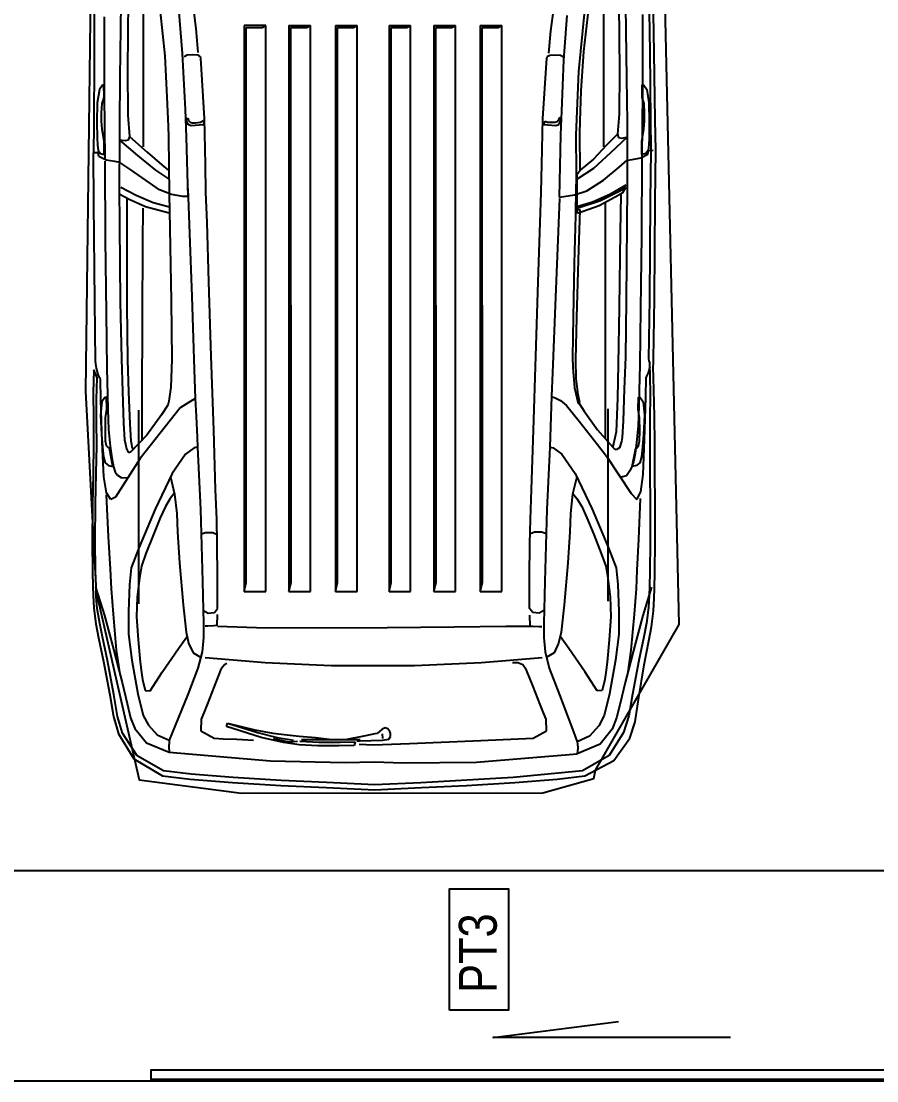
# Model space of a CAD drawing. Header units: millimetres. Extents: x 3923 to 4007, y 744 to 982.
# Drawn here: x 3948.91 to 3954.54, y 933.63 to 940.61 of the extents above; entities that cross this region are included whole.
import ezdxf
from ezdxf.enums import TextEntityAlignment as Align

# ---------------------------------------------------------------- set-up
doc = ezdxf.new("R2010")
doc.units = ezdxf.units.MM
doc.header["$LTSCALE"] = 20
doc.layers.add('AF', color=5, linetype='Continuous')
doc.layers.add('HIDROSSANITÁRIO', color=8, linetype='Continuous')
doc.styles.add('F2', font='ARIALN.TTF')

# ---------------------------------------------------------------- blocks, each defined once
blk = doc.blocks.new('Austin Mini dessus')
at = {"color": 8, "flags": 128}
for points in [[(3.0997, 3.8021), (3.2215, 3.8034)], [(3.2215, 3.8034), (3.3188, 3.8025)], [(1.3693, 3.7967), (1.6304, 3.7968)], [(1.6304, 3.7968), (1.8484, 3.7979)], [(1.716, 3.7644), (1.717, 3.7694)], [(1.717, 3.7694), (1.7313, 3.7792)], [(1.7313, 3.7792), (1.7757, 3.7861)], [(1.7781, 3.7702), (1.7576, 3.764)], [(1.7757, 3.7861), (1.8394, 3.7873)], [(1.8082, 3.7719), (1.7781, 3.7702)], [(1.8354, 3.7719), (1.8082, 3.7719)], [(1.8622, 3.7696), (1.8354, 3.7719)], [(1.8394, 3.7873), (1.8918, 3.7867)], [(1.8484, 3.7979), (1.9397, 3.7986)], [(1.8896, 3.7653), (1.8622, 3.7696)], [(1.8918, 3.7867), (1.9135, 3.786)], [(1.9135, 3.786), (1.9326, 3.7832)], [(1.9326, 3.7832), (1.942, 3.7759)], [(2.1078, 3.7972), (1.9397, 3.7986)], [(1.9397, 3.7828), (1.9397, 3.798)], [(1.952, 3.781), (1.9397, 3.7828)], [(1.942, 3.7759), (1.9455, 3.763)], [(1.9641, 3.7571), (1.952, 3.781)], [(2.4284, 3.7942), (2.1078, 3.7972)], [(2.6259, 3.7916), (2.4284, 3.7942)], [(2.6343, 3.7911), (2.6259, 3.7916)], [(2.642, 3.7903), (2.6343, 3.7911)], [(2.649, 3.7893), (2.642, 3.7903)], [(2.6704, 3.7837), (2.649, 3.7893)], [(2.6551, 3.7981), (2.7306, 3.7997)], [(2.6814, 3.7868), (2.6551, 3.7981)], [(2.6822, 3.7782), (2.6704, 3.7837)], [(2.7507, 3.7887), (2.6814, 3.7868)], [(2.6858, 3.7757), (2.6822, 3.7782)], [(2.7538, 3.7741), (2.6858, 3.7757)], [(2.7306, 3.7997), (2.8147, 3.7991)], [(2.7458, 3.7609), (2.7598, 3.7709)], [(2.8237, 3.7886), (2.7507, 3.7887)], [(2.8931, 3.7702), (2.7538, 3.7741)], [(2.7598, 3.7709), (2.8041, 3.7753)], [(2.8041, 3.7753), (2.8678, 3.772)], [(2.8147, 3.7991), (2.9021, 3.7984)], [(2.9048, 3.7882), (2.8237, 3.7886)], [(2.8678, 3.772), (2.9199, 3.7677)], [(3.0069, 3.7651), (2.8931, 3.7702)], [(2.9021, 3.7984), (2.9944, 3.7997)], [(2.9951, 3.7894), (2.9048, 3.7882)], [(2.9944, 3.7997), (3.0997, 3.8021)], [(3.0966, 3.7917), (2.9951, 3.7894)], [(3.2164, 3.793), (3.0966, 3.7917)], [(3.316, 3.7921), (3.2164, 3.793)], [(3.3693, 3.7904), (3.316, 3.7921)], [(3.3188, 3.8025), (3.3675, 3.8008)], [(3.3675, 3.8008), (3.3972, 3.7998)], [(3.4015, 3.7895), (3.3693, 3.7904)], [(3.3706, 3.7916), (3.4639, 3.7624)], [(3.3972, 3.7998), (3.439, 3.7972)], [(3.4406, 3.7862), (3.4015, 3.7895)], [(3.439, 3.7972), (3.4912, 3.7905)], [(3.4894, 3.7783), (3.4406, 3.7862)], [(3.5334, 3.7691), (3.4894, 3.7783)], [(3.4912, 3.7905), (3.5375, 3.7819)], [(3.6119, 3.753), (3.5334, 3.7691)], [(3.5375, 3.7819), (3.6147, 3.7659)], [(1.4923, 3.7636), (1.6691, 3.7637)], [(1.6691, 3.7637), (1.7492, 3.7633)], [(1.7576, 3.764), (1.716, 3.7644)], [(1.7492, 3.7633), (1.9626, 3.7616)], [(1.9022, 3.763), (1.8896, 3.7653)], [(1.9455, 3.763), (1.9022, 3.763)], [(1.9688, 3.7285), (1.9641, 3.7571)], [(1.9674, 3.7618), (2.2252, 3.7604)], [(2.2252, 3.7604), (2.4664, 3.7574)], [(2.4664, 3.7574), (2.6503, 3.7544)], [(2.6503, 3.7544), (2.7365, 3.753)], [(2.7365, 3.753), (2.7855, 3.7519)], [(2.7449, 3.7554), (2.7458, 3.7609)], [(2.7845, 3.7544), (2.7449, 3.7554)], [(2.8122, 3.7594), (2.7845, 3.7544)], [(2.7855, 3.7519), (2.851, 3.7488)], [(2.8551, 3.7596), (2.8122, 3.7594)], [(2.851, 3.7488), (2.9058, 3.7442)], [(2.8891, 3.7588), (2.8551, 3.7596)], [(2.9053, 3.7556), (2.8891, 3.7588)], [(2.9118, 3.7497), (2.9053, 3.7556)], [(2.9058, 3.7442), (2.9441, 3.7386)], [(2.913, 3.7465), (2.9118, 3.7497)], [(2.9725, 3.7349), (2.913, 3.7465)], [(2.9199, 3.7677), (2.9416, 3.7655)], [(2.9416, 3.7655), (2.9606, 3.76)], [(2.9441, 3.7386), (2.9744, 3.7329)], [(2.9606, 3.76), (2.9698, 3.7493)], [(2.9698, 3.7493), (2.9725, 3.7349)], [(3.0599, 3.7557), (3.0069, 3.7651)], [(3.0819, 3.7412), (3.0599, 3.7557)], [(3.0661, 3.7568), (3.2036, 3.7505)], [(3.0743, 3.7267), (3.0819, 3.7412)], [(3.2036, 3.7505), (3.3106, 3.7441)], [(3.3106, 3.7441), (3.3759, 3.7402)], [(3.3759, 3.7402), (3.4593, 3.7344)], [(3.4593, 3.7344), (3.5777, 3.7235)], [(3.4639, 3.7624), (3.5784, 3.7316)], [(3.7239, 3.7317), (3.6119, 3.753)], [(3.6147, 3.7659), (3.7245, 3.7448)], [(3.7245, 3.7448), (3.7958, 3.7324)], [(1.4484, 3.7087), (1.6921, 3.7115)], [(1.6921, 3.7115), (1.8449, 3.713)], [(1.8449, 3.713), (1.8979, 3.7134)], [(1.8979, 3.7134), (2.0543, 3.714)], [(1.8979, 3.7134), (1.9484, 3.6539)], [(1.9009, 3.6943), (1.8979, 3.7134)], [(1.9715, 3.7117), (1.9688, 3.7285)], [(1.9964, 3.6756), (1.9715, 3.7117)], [(2.0537, 3.7091), (2.0796, 3.6584)], [(2.0543, 3.714), (2.1798, 3.7129)], [(2.094, 3.6816), (2.0773, 3.7122)], [(2.1798, 3.7129), (2.4309, 3.7103)], [(2.4309, 3.7103), (2.6188, 3.7069)], [(2.6188, 3.7069), (2.7259, 3.7034)], [(2.7259, 3.7034), (2.8298, 3.6998)], [(2.8298, 3.6998), (2.8852, 3.6963)], [(2.9469, 3.6452), (3.0743, 3.7267)], [(2.9744, 3.7329), (2.9916, 3.7274)], [(2.9916, 3.7274), (3.001, 3.7198)], [(3.001, 3.7198), (3.0087, 3.7071)], [(3.0087, 3.7071), (3.01, 3.6884)], [(3.5777, 3.7235), (3.6563, 3.7118)], [(3.5784, 3.7316), (3.6421, 3.7153)], [(3.6421, 3.7153), (3.6846, 3.7048)], [(3.6846, 3.7048), (3.7528, 3.688)], [(3.7964, 3.7192), (3.7239, 3.7317)], [(3.7958, 3.7324), (3.8536, 3.716)], [(3.8504, 3.7028), (3.7964, 3.7192)], [(3.9251, 3.6552), (3.8504, 3.7028)], [(3.8536, 3.716), (3.9358, 3.6662)], [(1.4355, 3.6849), (1.6643, 3.6871)], [(1.6643, 3.6871), (1.816, 3.6859)], [(1.816, 3.6859), (1.8868, 3.6804)], [(1.8868, 3.6804), (1.8979, 3.6843)], [(1.8868, 3.6804), (1.9382, 3.6219)], [(1.8979, 3.6843), (1.9009, 3.6943)], [(2.0389, 3.6143), (1.9964, 3.6756)], [(2.0918, 3.6884), (2.2083, 3.6887)], [(2.1175, 3.6272), (2.094, 3.6816)], [(2.2083, 3.6887), (2.4426, 3.6885)], [(2.4426, 3.6885), (2.6215, 3.6864)], [(2.6215, 3.6864), (2.7286, 3.6829)], [(2.7286, 3.6829), (2.8326, 3.6793)], [(2.8326, 3.6793), (2.8879, 3.6758)], [(2.8698, 3.6229), (2.9257, 3.6769)], [(2.8852, 3.6963), (2.8995, 3.6935)], [(2.8879, 3.6758), (2.8994, 3.674)], [(2.8994, 3.674), (2.9094, 3.6722)], [(2.8995, 3.6935), (2.9148, 3.6898)], [(2.9094, 3.6722), (2.9171, 3.6679)], [(2.9148, 3.6898), (2.9254, 3.6845)], [(2.9269, 3.6823), (2.9254, 3.6845)], [(2.9257, 3.6769), (2.9271, 3.6797)], [(2.9271, 3.6797), (2.9269, 3.6823)], [(3.2381, 3.6482), (3.3067, 3.6745)], [(3.3067, 3.6745), (3.361, 3.68)], [(3.361, 3.68), (3.4507, 3.6839)], [(3.4507, 3.6839), (3.525, 3.6834)], [(3.525, 3.6834), (3.6102, 3.6722)], [(3.6102, 3.6722), (3.7219, 3.6526)], [(3.7528, 3.688), (3.8, 3.6763)], [(3.8, 3.6763), (3.8361, 3.6624)], [(3.9358, 3.6662), (3.9909, 3.5714)], [(1.2235, 3.6328), (1.5547, 3.6348)], [(1.5547, 3.6348), (1.8149, 3.6349)], [(1.8149, 3.6349), (1.9203, 3.6346)], [(1.9484, 3.6539), (1.9968, 3.5949)], [(2.0796, 3.6584), (2.1036, 3.6021)], [(2.1218, 3.6365), (2.2347, 3.637)], [(2.2347, 3.637), (2.4865, 3.6382)], [(2.4865, 3.6382), (2.7473, 3.6393)], [(2.7473, 3.6393), (2.8869, 3.6399)], [(2.7793, 3.5129), (2.9469, 3.6452)], [(2.7871, 3.6502), (3.4246, 3.6502)], [(3.1134, 3.5955), (3.2381, 3.6482)], [(3.2592, 3.6259), (3.3014, 3.6408)], [(3.3014, 3.6408), (3.3411, 3.6477)], [(3.3411, 3.6477), (3.4025, 3.6546)], [(3.4025, 3.6546), (3.4682, 3.6568)], [(3.4682, 3.6568), (3.5432, 3.6518)], [(3.5432, 3.6518), (3.6174, 3.6446)], [(3.6174, 3.6446), (3.651, 3.6408)], [(3.651, 3.6408), (3.6741, 3.6378)], [(3.6741, 3.6378), (3.7107, 3.6285)], [(3.7107, 3.6285), (3.7113, 3.6124)], [(3.7219, 3.6526), (3.793, 3.6355)], [(3.793, 3.6355), (3.8251, 3.6178)], [(3.8361, 3.6624), (3.8831, 3.6237)], [(3.9748, 3.5682), (3.9251, 3.6552)], [(1.9382, 3.6219), (1.9794, 3.5737)], [(1.9968, 3.5949), (2.0262, 3.5518)], [(2.0615, 3.5818), (2.0389, 3.6143)], [(2.1036, 3.6021), (2.1179, 3.5483)], [(2.1391, 3.55), (2.1175, 3.6272)], [(2.8029, 3.5745), (2.8698, 3.6229)], [(2.9962, 3.5397), (3.1134, 3.5955)], [(3.1417, 3.5787), (3.1969, 3.6007)], [(3.1969, 3.6007), (3.2592, 3.6259)], [(3.7113, 3.6124), (3.6503, 3.5725)], [(3.8251, 3.6178), (3.8563, 3.5892)], [(3.8831, 3.6237), (3.9133, 3.5491)], [(1.4755, 3.5794), (1.6204, 3.564)], [(1.6204, 3.564), (1.7565, 3.5569)], [(1.9794, 3.5737), (1.9962, 3.5536)], [(2.0778, 3.5418), (2.0615, 3.5818)], [(2.7705, 3.5534), (2.8029, 3.5745)], [(3.0778, 3.5457), (3.1044, 3.562)], [(3.1044, 3.562), (3.1417, 3.5787)], [(3.6503, 3.5725), (3.5724, 3.5187)], [(3.8563, 3.5892), (3.8742, 3.5491)], [(3.9862, 3.4773), (3.9748, 3.5682)], [(3.9909, 3.5714), (4.0023, 3.48)], [(1.7565, 3.5569), (1.8523, 3.5529)], [(1.8523, 3.5529), (1.8885, 3.5517)], [(1.8885, 3.5517), (2.0756, 3.55)], [(2.0756, 3.55), (2.1906, 3.5477)], [(2.0837, 3.5046), (2.0778, 3.5418)], [(2.1906, 3.5477), (2.4267, 3.5434)], [(2.4267, 3.5434), (2.6206, 3.5411)], [(2.6206, 3.5411), (2.712, 3.5443)], [(2.712, 3.5443), (2.7579, 3.5502)], [(2.7579, 3.5502), (2.7705, 3.5534)], [(2.9326, 3.496), (2.9962, 3.5397)], [(3.0068, 3.545), (3.0636, 3.5315)], [(3.0618, 3.5326), (3.0778, 3.5457)], [(3.0636, 3.5315), (3.1275, 3.5247)], [(3.1275, 3.5247), (3.1878, 3.5219)], [(3.7236, 3.4885), (3.8253, 3.5293)], [(3.8253, 3.5293), (3.8742, 3.5491)], [(3.8742, 3.5491), (3.8804, 3.5498)], [(3.8804, 3.5498), (3.8953, 3.5506)], [(3.8953, 3.5506), (3.9133, 3.5491)], [(3.9133, 3.5491), (3.9421, 3.2156)], [(1.4635, 3.5186), (1.6129, 3.5061)], [(1.6129, 3.5061), (1.7979, 3.497)], [(1.6169, 3.4714), (1.619, 3.4901)], [(1.619, 3.4901), (1.6245, 3.4999)], [(1.7979, 3.497), (1.8885, 3.4935)], [(1.8276, 3.494), (1.8263, 3.4879)], [(1.8388, 3.4912), (1.8276, 3.494)], [(1.8484, 3.4859), (1.8388, 3.4912)], [(1.8885, 3.4935), (2.0844, 3.4883)], [(2.0844, 3.4883), (2.0837, 3.5046)], [(2.7489, 3.4635), (2.7793, 3.5129)], [(2.9113, 3.4668), (2.9326, 3.496)], [(3.1878, 3.5219), (3.29, 3.5153)], [(3.29, 3.5153), (3.4288, 3.5036)], [(3.4288, 3.5036), (3.5179, 3.4935)], [(3.5179, 3.4935), (3.5549, 3.4854)], [(3.5724, 3.5187), (3.5339, 3.4917)], [(1.462, 3.47), (1.5309, 3.4613)], [(1.5309, 3.4613), (1.6094, 3.4548)], [(1.6186, 3.4546), (1.6169, 3.4714)], [(1.6207, 3.4502), (1.6186, 3.4546)], [(1.8263, 3.4879), (1.8336, 3.4853)], [(1.8336, 3.4853), (1.8396, 3.4804)], [(1.8409, 3.4637), (1.8386, 3.4462)], [(1.8396, 3.4804), (1.8416, 3.4732)], [(1.8416, 3.4732), (1.8409, 3.4637)], [(1.8478, 3.437), (1.8517, 3.4767)], [(1.8517, 3.4767), (1.8484, 3.4859)], [(2.0579, 3.4882), (2.4134, 3.475)], [(2.4134, 3.475), (2.6537, 3.4666)], [(2.6537, 3.4666), (2.7489, 3.4635)], [(2.7489, 3.4635), (2.8086, 3.4608)], [(2.8086, 3.4608), (2.8767, 3.4577)], [(2.8767, 3.4577), (2.9092, 3.4563)], [(2.9092, 3.4563), (2.9113, 3.4668)], [(2.9092, 3.4563), (3.1149, 3.4465)], [(3.5549, 3.4854), (3.5868, 3.4709)], [(3.5836, 3.4404), (3.6368, 3.4545)], [(3.5868, 3.4709), (3.6013, 3.4438)], [(3.6368, 3.4545), (3.7236, 3.4885)], [(3.9969, 3.3387), (3.9862, 3.4773)], [(4.0023, 3.48), (4.0132, 3.3405)], [(1.6242, 3.4468), (1.6207, 3.4502)], [(1.6285, 3.4452), (1.6242, 3.4468)], [(1.8272, 3.4328), (1.6285, 3.4452)], [(1.9786, 3.4297), (1.8272, 3.4328)], [(1.8386, 3.4462), (1.8339, 3.4369)], [(1.8339, 3.4369), (1.8395, 3.4349)], [(1.8395, 3.4349), (1.8452, 3.4359)], [(1.8452, 3.4359), (1.8478, 3.437)], [(2.0699, 3.4284), (1.9786, 3.4297)], [(2.1695, 3.4247), (2.0699, 3.4284)], [(2.3653, 3.4184), (2.1695, 3.4247)], [(3.1149, 3.4465), (3.3513, 3.4394)], [(3.1945, 3.4428), (3.1904, 3.4299)], [(3.1904, 3.4299), (3.1906, 3.4059)], [(3.3513, 3.4394), (3.4895, 3.4367)], [(3.4471, 3.4365), (3.4563, 3.4213)], [(3.4563, 3.4213), (3.4534, 3.4004)], [(3.4895, 3.4367), (3.5356, 3.4366)], [(3.4973, 3.4027), (3.4982, 3.4219)], [(3.4982, 3.4219), (3.4986, 3.4312)], [(3.5356, 3.4366), (3.5836, 3.4404)], [(3.6013, 3.4314), (3.6181, 3.2335)], [(3.6968, 3.4013), (3.756, 3.4243)], [(3.756, 3.4243), (3.7841, 3.435)], [(3.7841, 3.435), (3.8045, 3.444)], [(3.8045, 3.444), (3.8435, 3.4455)], [(3.8435, 3.4455), (3.8675, 3.4012)], [(2.6091, 3.4106), (2.3653, 3.4184)], [(2.8528, 3.4028), (2.6091, 3.4106)], [(3.0481, 3.3965), (2.8528, 3.4028)], [(3.147, 3.3929), (3.0481, 3.3965)], [(3.2267, 3.3909), (3.147, 3.3929)], [(3.1906, 3.4059), (3.1955, 3.3932)], [(3.3378, 3.39), (3.2267, 3.3909)], [(3.4403, 3.3899), (3.3378, 3.39)], [(3.4534, 3.4004), (3.4403, 3.3899)], [(3.4605, 3.391), (3.4969, 3.3921)], [(3.4969, 3.3921), (3.4973, 3.4027)], [(3.4984, 3.3906), (3.5032, 3.2619)], [(3.6439, 3.38), (3.6968, 3.4013)], [(3.8675, 3.4012), (3.8692, 3.3713)], [(3.6215, 3.3593), (3.6261, 3.3671)], [(3.6261, 3.3671), (3.6334, 3.3741)], [(3.6334, 3.3741), (3.6439, 3.38)], [(3.8294, 3.3605), (3.8176, 3.3569)], [(3.8176, 3.3569), (3.8402, 3.2669)], [(3.8176, 3.3569), (3.8491, 3.259)], [(3.8656, 3.2467), (3.8294, 3.3605)], [(3.8692, 3.3713), (3.8712, 3.3271)], [(3.8712, 3.3271), (3.8736, 3.2722)], [(4.0064, 3.181), (3.9969, 3.3387)], [(4.0132, 3.3405), (4.0227, 3.1819)], [(1.521, 3.3024), (3.3849, 3.3024)], [(1.521, 3.2314), (1.521, 3.3024)], [(3.3552, 3.2953), (1.5269, 3.296)], [(1.5269, 3.296), (1.5269, 3.2434)], [(3.3849, 3.3024), (3.3552, 3.2953)], [(3.3849, 3.3024), (3.3849, 3.2314)], [(3.5032, 3.2619), (3.5043, 3.0618)], [(3.8402, 3.2669), (3.8508, 3.2084)], [(3.8491, 3.259), (3.8648, 3.1939)], [(3.8822, 3.1732), (3.8656, 3.2467)], [(1.5269, 3.2434), (1.521, 3.2314)], [(3.3849, 3.2314), (1.521, 3.2314)], [(3.6181, 3.2335), (3.6277, 3.0159)], [(3.9421, 3.2156), (3.9474, 2.9699)], [(3.8508, 3.2084), (3.8565, 3.1612)], [(3.8648, 3.1939), (3.8741, 3.1401)], [(3.868, 3.2065), (3.8741, 3.1805)], [(3.8741, 3.1805), (3.8782, 3.1603)], [(4.0139, 3.0308), (4.0064, 3.181)], [(4.0227, 3.1819), (4.0303, 3.0312)], [(1.521, 3.1548), (3.3849, 3.1548)], [(1.521, 3.1548), (3.3849, 3.1548)], [(1.521, 3.1548), (1.521, 3.0837)], [(3.3552, 3.1477), (1.5269, 3.1484)], [(1.5269, 3.1484), (1.5269, 3.0958)], [(3.3849, 3.1548), (3.3552, 3.1477)], [(3.3849, 3.1548), (3.3849, 3.0838)], [(3.8565, 3.1612), (3.8604, 3.1213)], [(3.8797, 3.1523), (3.8778, 3.1263)], [(3.8782, 3.1603), (3.8797, 3.1523)], [(3.8893, 3.1208), (3.8822, 3.1732)], [(3.8604, 3.1213), (3.8653, 3.0676)], [(3.8718, 3.1136), (3.8718, 3.0663)], [(3.8772, 3.1193), (3.8773, 3.1186)], [(3.8773, 3.1186), (3.8774, 3.1179)], [(3.8774, 3.1179), (3.8775, 3.1172)], [(3.8775, 3.1172), (3.8809, 3.056)], [(3.8927, 3.0595), (3.8893, 3.1208)], [(1.5269, 3.0958), (1.521, 3.0837)], [(3.3849, 3.0838), (1.521, 3.0838)], [(3.5043, 3.0618), (3.503, 2.8311)], [(3.8653, 3.0676), (3.8715, 3.0137)], [(3.8718, 3.0663), (3.8715, 2.9763)], [(3.8809, 3.056), (3.8809, 2.9867)], [(3.8927, 2.9903), (3.8927, 3.0595)], [(1.521, 3.0018), (3.3849, 3.0018)], [(1.521, 3.0018), (1.521, 2.9307)], [(1.521, 3.0017), (3.3849, 3.0017)], [(3.3849, 3.0017), (3.3552, 2.9947)], [(3.3849, 3.0018), (3.3849, 2.9307)], [(3.6277, 3.0159), (3.6279, 2.8795)], [(4.019, 2.9175), (4.0139, 3.0308)], [(4.0303, 3.0312), (4.0353, 2.9173)], [(3.3552, 2.9947), (1.5269, 2.9954)], [(1.5269, 2.9954), (1.5269, 2.9427)], [(3.8717, 2.9689), (3.8581, 2.9022)], [(3.8715, 2.9763), (3.8713, 2.9207)], [(3.8809, 2.9867), (3.8793, 2.9363)], [(3.8911, 2.9399), (3.8927, 2.9903)], [(3.9474, 2.9699), (3.9456, 2.8742)], [(1.5269, 2.9427), (1.521, 2.9307)], [(3.3849, 2.9307), (1.521, 2.9307)], [(3.8764, 2.9319), (3.8763, 2.9214)], [(3.8793, 2.9363), (3.8911, 2.9399)], [(3.8581, 2.9022), (3.8521, 2.8707)], [(3.8763, 2.9214), (3.8745, 2.8469)], [(3.8871, 2.9232), (3.8888, 2.876)], [(4.0208, 2.8728), (4.019, 2.9175)], [(4.0353, 2.9173), (4.0372, 2.8721)], [(3.6279, 2.8795), (3.6277, 2.7413)], [(3.8458, 2.8564), (3.8507, 2.8629)], [(3.8521, 2.8707), (3.8507, 2.8629)], [(3.8888, 2.876), (3.8844, 2.7575)], [(3.9456, 2.8742), (3.9489, 2.78)], [(4.0141, 2.7205), (4.0208, 2.8728)], [(4.0372, 2.8721), (4.0353, 2.829)], [(3.503, 2.8311), (3.5007, 2.6103)], [(3.8333, 2.8378), (3.8378, 2.8476)], [(3.8369, 2.8289), (3.8333, 2.8378)], [(3.8449, 2.8226), (3.8369, 2.8289)], [(3.8378, 2.8476), (3.8458, 2.8564)], [(3.8688, 2.8456), (3.8527, 2.8468)], [(3.8745, 2.8469), (3.8712, 2.8257)], [(4.0353, 2.829), (4.0303, 2.7187)], [(1.521, 2.8252), (3.3849, 2.8252)], [(1.521, 2.8252), (3.3849, 2.8252)], [(1.521, 2.8252), (1.521, 2.7541)], [(3.3552, 2.8181), (1.5269, 2.8188)], [(1.5269, 2.8188), (1.5269, 2.7662)], [(3.3849, 2.8252), (3.3552, 2.8181)], [(3.3849, 2.8252), (3.3849, 2.7542)], [(3.8518, 2.8207), (3.8449, 2.8226)], [(3.8621, 2.821), (3.8518, 2.8207)], [(3.8712, 2.8257), (3.8621, 2.821)], [(1.5269, 2.7662), (1.521, 2.7541)], [(3.8844, 2.7575), (3.8754, 2.5224)], [(3.9489, 2.78), (3.9462, 2.5372)], [(3.3849, 2.7542), (1.521, 2.7542)], [(3.6277, 2.7413), (3.6181, 2.5203)], [(3.9974, 2.4164), (4.0141, 2.7205)], [(4.0303, 2.7187), (4.0227, 2.5701)], [(1.521, 2.6777), (3.3849, 2.6777)], [(1.521, 2.6777), (1.521, 2.6065)], [(1.521, 2.6776), (3.3849, 2.6776)], [(3.3552, 2.6705), (1.5269, 2.6712)], [(1.5269, 2.6712), (1.5269, 2.6186)], [(3.3849, 2.6776), (3.3552, 2.6705)], [(3.3849, 2.6777), (3.3849, 2.6066)], [(1.5269, 2.6186), (1.521, 2.6065)], [(3.3849, 2.6066), (1.521, 2.6066)], [(3.5007, 2.6103), (3.4987, 2.4401)], [(4.0227, 2.5701), (4.0132, 2.4114)], [(1.521, 2.5246), (3.3849, 2.5246)], [(1.521, 2.5246), (3.3849, 2.5246)], [(1.521, 2.5246), (1.521, 2.4535)], [(3.3552, 2.5175), (1.5269, 2.5182)], [(1.5269, 2.5182), (1.5269, 2.4656)], [(3.3849, 2.5246), (3.3552, 2.5175)], [(3.3849, 2.5246), (3.3849, 2.4536)], [(3.6181, 2.5203), (3.6013, 2.3205)], [(3.8754, 2.5224), (3.8675, 2.3507)], [(3.9462, 2.5372), (3.9187, 2.2052)], [(1.5269, 2.4656), (1.521, 2.4535)], [(3.3849, 2.4536), (1.521, 2.4536)], [(3.4987, 2.4401), (3.4984, 2.3614)], [(3.6192, 2.401), (3.619, 2.419)], [(3.9754, 2.1881), (3.9974, 2.4164)], [(4.0132, 2.4114), (4.0023, 2.272)], [(3.6261, 2.3848), (3.6192, 2.401)], [(3.6439, 2.372), (3.6261, 2.3848)], [(2.6091, 2.3418), (2.3653, 2.3341)], [(2.8528, 2.3496), (2.6091, 2.3418)], [(3.0481, 2.356), (2.8528, 2.3496)], [(3.147, 2.3596), (3.0481, 2.356)], [(3.2267, 2.3616), (3.147, 2.3596)], [(3.189, 2.3226), (3.1892, 2.3465)], [(3.1892, 2.3465), (3.1942, 2.3592)], [(3.3378, 2.3625), (3.2267, 2.3616)], [(3.4403, 2.3625), (3.3378, 2.3625)], [(3.4534, 2.352), (3.4403, 2.3625)], [(3.4563, 2.3312), (3.4534, 2.352)], [(3.462, 2.3625), (3.4984, 2.3614)], [(3.4984, 2.3614), (3.4988, 2.3509)], [(3.4988, 2.3509), (3.4997, 2.3317)], [(3.6968, 2.3507), (3.6439, 2.372)], [(3.756, 2.3277), (3.6968, 2.3507)], [(3.8675, 2.3507), (3.8435, 2.3065)], [(1.6242, 2.304), (1.6207, 2.3005)], [(1.6285, 2.3056), (1.6242, 2.304)], [(1.8272, 2.3184), (1.6285, 2.3056)], [(1.9786, 2.3223), (1.8272, 2.3184)], [(1.8366, 2.3114), (1.8412, 2.3145)], [(1.8403, 2.3032), (1.8366, 2.3114)], [(1.8406, 2.2877), (1.8403, 2.3032)], [(1.8412, 2.3145), (1.8449, 2.3155)], [(1.8449, 2.3155), (1.8464, 2.3155)], [(1.8464, 2.3155), (1.8503, 2.2758)], [(2.0699, 2.3241), (1.9786, 2.3223)], [(2.1695, 2.3277), (2.0699, 2.3241)], [(2.3653, 2.3341), (2.1695, 2.3277)], [(2.9092, 2.2957), (3.1149, 2.3055)], [(3.1149, 2.3055), (3.3513, 2.3125)], [(3.1931, 2.3097), (3.189, 2.3226)], [(3.3513, 2.3125), (3.4895, 2.3152)], [(3.4471, 2.3159), (3.4563, 2.3312)], [(3.4895, 2.3152), (3.5356, 2.3154)], [(3.4997, 2.3317), (3.5002, 2.3223)], [(3.5356, 2.3154), (3.5836, 2.3116)], [(3.5836, 2.3116), (3.6368, 2.2975)], [(3.5868, 2.2811), (3.6013, 2.3081)], [(3.7841, 2.317), (3.756, 2.3277)], [(3.8045, 2.308), (3.7841, 2.317)], [(3.8435, 2.3065), (3.8045, 2.308)], [(1.4655, 2.2834), (1.5384, 2.2936)], [(1.5384, 2.2936), (1.6121, 2.3001)], [(1.6186, 2.2962), (1.6169, 2.2793)], [(1.6169, 2.2793), (1.619, 2.2606)], [(1.6207, 2.3005), (1.6186, 2.2962)], [(1.8322, 2.2671), (1.8383, 2.272)], [(1.8383, 2.272), (1.8402, 2.2793)], [(1.8402, 2.2793), (1.8406, 2.2877)], [(1.8503, 2.2758), (1.847, 2.2665)], [(2.0905, 2.2638), (2.4428, 2.2777)], [(2.4428, 2.2777), (2.6647, 2.2869)], [(2.6647, 2.2869), (2.7418, 2.2903)], [(2.7418, 2.2903), (2.9092, 2.2957)], [(2.7431, 2.2881), (2.7462, 2.2798)], [(2.7462, 2.2798), (2.7556, 2.2611)], [(2.9092, 2.2957), (2.9113, 2.2851)], [(2.9113, 2.2851), (2.9326, 2.256)], [(3.5549, 2.2666), (3.5868, 2.2811)], [(3.6368, 2.2975), (3.725, 2.2641)], [(4.0023, 2.272), (3.9909, 2.1805)], [(1.4881, 2.2396), (1.6349, 2.2506)], [(1.619, 2.2606), (1.6245, 2.2509)], [(1.6349, 2.2506), (1.8016, 2.2577)], [(1.8016, 2.2577), (1.881, 2.2603)], [(1.825, 2.2645), (1.8322, 2.2671)], [(1.8262, 2.2584), (1.825, 2.2645)], [(1.8375, 2.2613), (1.8262, 2.2584)], [(1.847, 2.2665), (1.8375, 2.2613)], [(1.881, 2.2603), (2.0858, 2.2644)], [(2.0844, 2.2494), (2.0784, 2.2142)], [(2.0858, 2.2644), (2.0844, 2.2494)], [(2.7556, 2.2611), (2.7718, 2.2409)], [(2.7718, 2.2409), (2.8239, 2.1987)], [(2.9326, 2.256), (2.9962, 2.2123)], [(3.1878, 2.23), (3.29, 2.2366)], [(3.29, 2.2366), (3.4288, 2.2483)], [(3.4288, 2.2483), (3.5179, 2.2584)], [(3.5179, 2.2584), (3.5549, 2.2666)], [(3.5724, 2.2333), (3.5339, 2.2602)], [(3.6503, 2.1795), (3.5724, 2.2333)], [(3.725, 2.2641), (3.8293, 2.2244)], [(1.4713, 2.1819), (1.6721, 2.2014)], [(1.6721, 2.2014), (1.8808, 2.2103)], [(1.8808, 2.2103), (2.0035, 2.2094)], [(1.9914, 2.152), (2.0269, 2.2058)], [(2.0102, 2.2055), (1.9967, 2.1959)], [(2.0035, 2.2094), (2.0815, 2.2103)], [(2.1294, 2.2062), (2.0102, 2.2055)], [(2.0784, 2.2142), (2.0651, 2.1737)], [(2.0815, 2.2103), (2.0895, 2.2105)], [(2.0895, 2.2105), (2.1118, 2.2109)], [(2.0987, 2.1289), (2.1242, 2.2089)], [(2.1021, 2.1554), (2.1177, 2.2065)], [(2.1118, 2.2109), (2.1463, 2.2115)], [(2.1389, 2.2041), (2.1134, 2.1336)], [(2.1242, 2.2089), (2.1389, 2.2041)], [(2.128, 2.1963), (2.1294, 2.2062)], [(2.2935, 2.2014), (2.128, 2.1963)], [(2.1463, 2.2115), (2.305, 2.215)], [(2.4818, 2.2073), (2.2935, 2.2014)], [(2.305, 2.215), (2.4809, 2.219)], [(2.4809, 2.219), (2.6134, 2.2208)], [(2.6213, 2.2106), (2.4818, 2.2073)], [(2.6134, 2.2208), (2.6469, 2.2196)], [(2.6829, 2.2085), (2.6213, 2.2106)], [(2.6469, 2.2196), (2.7143, 2.2143)], [(2.7355, 2.2029), (2.6829, 2.2085)], [(2.7143, 2.2143), (2.7654, 2.2024)], [(2.7627, 2.1969), (2.7355, 2.2029)], [(2.7654, 2.2024), (2.7627, 2.1969)], [(2.763, 2.2003), (2.7912, 2.1821)], [(2.8239, 2.1987), (2.9002, 2.139)], [(2.9962, 2.2123), (3.1134, 2.1564)], [(3.0068, 2.207), (3.0636, 2.2205)], [(3.0618, 2.2194), (3.0778, 2.2063)], [(3.0636, 2.2205), (3.1275, 2.2272)], [(3.0778, 2.2063), (3.1044, 2.19)], [(3.1275, 2.2272), (3.1878, 2.23)], [(3.8293, 2.2244), (3.8797, 2.2052)], [(3.8604, 2.1645), (3.8797, 2.2052)], [(3.8797, 2.2052), (3.8859, 2.2044)], [(3.8859, 2.2044), (3.9007, 2.2036)], [(3.8872, 2.13), (3.9187, 2.2052)], [(3.9007, 2.2036), (3.9187, 2.2052)], [(1.606, 2.1833), (1.4643, 2.1668)], [(1.7357, 2.1921), (1.606, 2.1833)], [(1.8362, 2.1961), (1.7357, 2.1921)], [(1.8766, 2.1969), (1.8362, 2.1961)], [(1.9967, 2.1959), (1.8766, 2.1969)], [(1.961, 2.1517), (1.9967, 2.1959)], [(2.0651, 2.1737), (2.0297, 2.1186)], [(2.7912, 2.1821), (2.8517, 2.139)], [(3.1044, 2.19), (3.1417, 2.1733)], [(3.1417, 2.1733), (3.1969, 2.1512)], [(3.7113, 2.1396), (3.6503, 2.1795)], [(3.8265, 2.1348), (3.8604, 2.1645)], [(3.9249, 2.1008), (3.9754, 2.1881)], [(3.9909, 2.1805), (3.9406, 2.0845)], [(1.9146, 2.1086), (1.961, 2.1517)], [(1.9396, 2.0961), (1.9914, 2.152)], [(2.0692, 2.0713), (2.0987, 2.1289)], [(2.0769, 2.098), (2.1021, 2.1554)], [(2.1134, 2.1336), (2.085, 2.08)], [(2.8517, 2.139), (2.9088, 2.0884)], [(2.9002, 2.139), (2.9394, 2.1086)], [(3.1134, 2.1564), (3.2381, 2.1037)], [(3.1969, 2.1512), (3.2592, 2.1261)], [(3.7107, 2.1235), (3.7113, 2.1396)], [(3.793, 2.1165), (3.8265, 2.1348)], [(3.8375, 2.0902), (3.8872, 2.13)], [(1.216, 2.1209), (1.5491, 2.1189)], [(1.5491, 2.1189), (1.8129, 2.1188)], [(1.8129, 2.1188), (1.9203, 2.1191)], [(1.8792, 2.0733), (1.9146, 2.1086)], [(1.8882, 2.0405), (1.9396, 2.0961)], [(2.0297, 2.1186), (1.9872, 2.0669)], [(2.0471, 2.045), (2.0769, 2.098)], [(2.1047, 2.1129), (2.4742, 2.1134)], [(2.4742, 2.1134), (2.7383, 2.1137)], [(2.7383, 2.1137), (2.8794, 2.1139)], [(2.7825, 2.1047), (3.4166, 2.1047)], [(2.9394, 2.1086), (3.062, 2.0282)], [(3.2381, 2.1037), (3.3067, 2.0774)], [(3.2592, 2.1261), (3.3014, 2.1112)], [(3.3014, 2.1112), (3.3411, 2.1043)], [(3.3411, 2.1043), (3.4025, 2.0974)], [(3.4025, 2.0974), (3.4682, 2.0952)], [(3.4682, 2.0952), (3.5432, 2.1001)], [(3.5432, 2.1001), (3.6174, 2.1074)], [(3.6102, 2.0798), (3.7219, 2.0993)], [(3.6174, 2.1074), (3.651, 2.1112)], [(3.651, 2.1112), (3.6741, 2.1142)], [(3.6741, 2.1142), (3.7107, 2.1235)], [(3.7219, 2.0993), (3.793, 2.1165)], [(3.8485, 2.0526), (3.9249, 2.1008)], [(1.4497, 2.0682), (1.6696, 2.0663)], [(1.6696, 2.0663), (1.8124, 2.0677)], [(1.8124, 2.0677), (1.8792, 2.0733)], [(1.8792, 2.0733), (1.8898, 2.0695)], [(1.8917, 2.0596), (1.8882, 2.0405)], [(1.8898, 2.0695), (1.8917, 2.0596)], [(1.9872, 2.0669), (1.9647, 2.0412)], [(2.0542, 2.0453), (2.0692, 2.0713)], [(2.085, 2.08), (2.0706, 2.0548)], [(2.0774, 2.0623), (2.2014, 2.0637)], [(2.2014, 2.0637), (2.4493, 2.0668)], [(2.4493, 2.0668), (2.6356, 2.0705)], [(2.6356, 2.0705), (2.7481, 2.0732)], [(2.7481, 2.0732), (2.8587, 2.0775)], [(2.8587, 2.0775), (2.9076, 2.0883)], [(2.8776, 2.0574), (2.8901, 2.0597)], [(2.8901, 2.0597), (2.9115, 2.0664)], [(2.9122, 2.0845), (2.9088, 2.0884)], [(2.9115, 2.0664), (2.9182, 2.0768)], [(2.9154, 2.0806), (2.9122, 2.0845)], [(2.9182, 2.0768), (2.9154, 2.0806)], [(3.0039, 2.0429), (3.008, 2.0596)], [(3.3067, 2.0774), (3.361, 2.072)], [(3.361, 2.072), (3.4507, 2.0681)], [(3.4507, 2.0681), (3.525, 2.0686)], [(3.525, 2.0686), (3.6102, 2.0798)], [(3.6846, 2.0471), (3.7528, 2.064)], [(3.7528, 2.064), (3.8, 2.0757)], [(3.8, 2.0757), (3.8375, 2.0902)], [(3.9406, 2.0845), (3.8672, 2.0324)], [(1.4588, 2.0461), (1.6944, 2.0429)], [(1.6944, 2.0429), (1.839, 2.0411)], [(1.839, 2.0411), (1.8882, 2.0405)], [(1.8882, 2.0405), (2.0521, 2.0412)], [(1.9618, 2.0246), (1.9568, 1.9964)], [(1.9647, 2.0412), (1.9618, 2.0246)], [(2.0521, 2.0412), (2.1763, 2.0418)], [(2.0706, 2.0548), (2.0542, 2.0453)], [(2.1763, 2.0418), (2.4248, 2.0438)], [(2.4248, 2.0438), (2.6113, 2.0468)], [(2.6113, 2.0468), (2.7183, 2.0504)], [(2.7183, 2.0504), (2.8223, 2.0539)], [(2.8223, 2.0539), (2.8776, 2.0574)], [(2.9725, 2.0244), (2.913, 2.0128)], [(2.9574, 2.0204), (2.9729, 2.0257)], [(2.9698, 2.01), (2.9725, 2.0244)], [(2.9729, 2.0257), (2.9874, 2.0323)], [(2.9874, 2.0323), (3.0039, 2.0429)], [(3.062, 2.0282), (3.0814, 2.0091)], [(3.4593, 2.0176), (3.5777, 2.0285)], [(3.5777, 2.0285), (3.6563, 2.0402)], [(3.5784, 2.0204), (3.6421, 2.0366)], [(3.6421, 2.0366), (3.6846, 2.0471)], [(3.722, 2.0234), (3.7937, 2.0359)], [(3.7937, 2.0359), (3.8485, 2.0526)], [(3.8672, 2.0324), (3.8141, 2.0148)], [(1.4847, 1.9901), (1.6616, 1.9901)], [(1.6616, 1.9901), (1.7416, 1.9904)], [(1.7576, 1.9915), (1.716, 1.9911)], [(1.716, 1.9911), (1.717, 1.9861)], [(1.7416, 1.9904), (1.9551, 1.9922)], [(1.7781, 1.9852), (1.7576, 1.9915)], [(1.8896, 1.9901), (1.8622, 1.9859)], [(1.9022, 1.9924), (1.8896, 1.9901)], [(1.9455, 1.9924), (1.9022, 1.9924)], [(1.942, 1.9796), (1.9455, 1.9924)], [(1.9568, 1.9964), (1.9445, 1.9728)], [(1.9551, 1.9922), (2.2129, 1.9935)], [(2.2129, 1.9935), (2.454, 1.9966)], [(2.454, 1.9966), (2.638, 1.9996)], [(2.638, 1.9996), (2.7242, 2.001)], [(2.7242, 2.001), (2.7732, 2.0021)], [(2.7845, 2.0049), (2.7449, 2.0039)], [(2.7449, 2.0039), (2.7458, 1.9984)], [(2.7458, 1.9984), (2.7598, 1.9884)], [(2.7732, 2.0021), (2.8386, 2.0052)], [(2.8122, 1.9999), (2.7845, 2.0049)], [(2.8551, 1.9997), (2.8122, 1.9999)], [(2.8386, 2.0052), (2.8935, 2.0098)], [(2.8891, 2.0005), (2.8551, 1.9997)], [(2.8678, 1.9873), (2.9199, 1.9916)], [(2.9053, 2.0037), (2.8891, 2.0005)], [(2.8935, 2.0098), (2.9302, 2.0151)], [(2.9118, 2.0096), (2.9053, 2.0037)], [(2.913, 2.0128), (2.9118, 2.0096)], [(2.9199, 1.9916), (2.9416, 1.9938)], [(2.9302, 2.0151), (2.9574, 2.0204)], [(2.9416, 1.9938), (2.9606, 1.9993)], [(2.9606, 1.9993), (2.9698, 2.01)], [(3.0563, 1.9962), (2.9993, 1.9886)], [(3.0814, 2.0091), (3.0563, 1.9962)], [(3.0784, 1.9981), (3.2127, 2.0036)], [(3.2127, 2.0036), (3.3138, 2.0086)], [(3.3138, 2.0086), (3.3759, 2.0118)], [(3.3706, 1.9603), (3.4639, 1.9896)], [(3.3759, 2.0118), (3.4593, 2.0176)], [(3.4639, 1.9896), (3.5784, 2.0204)], [(3.5337, 1.986), (3.6114, 2.0021)], [(3.6114, 2.0021), (3.722, 2.0234)], [(3.7404, 2.0035), (3.6262, 1.9845)], [(3.8141, 2.0148), (3.7404, 2.0035)], [(1.3452, 1.9705), (1.6075, 1.9666)], [(1.6114, 1.9519), (1.3518, 1.9569)], [(1.6075, 1.9666), (1.8305, 1.9642)], [(1.717, 1.9861), (1.7313, 1.9762)], [(1.7313, 1.9762), (1.7757, 1.9693)], [(1.7757, 1.9693), (1.8394, 1.9681)], [(1.8082, 1.9835), (1.7781, 1.9852)], [(1.8354, 1.9836), (1.8082, 1.9835)], [(1.8305, 1.9642), (1.9317, 1.9633)], [(1.8622, 1.9859), (1.8354, 1.9836)], [(1.8394, 1.9681), (1.8918, 1.9688)], [(1.8918, 1.9688), (1.9135, 1.9694)], [(1.9135, 1.9694), (1.9326, 1.9722)], [(1.9321, 1.971), (1.9317, 1.9551)], [(1.9317, 1.9633), (2.0998, 1.9648)], [(1.9445, 1.9728), (1.9321, 1.971)], [(1.9326, 1.9722), (1.942, 1.9796)], [(2.0998, 1.9648), (2.4205, 1.9678)], [(2.4205, 1.9678), (2.618, 1.9704)], [(2.6186, 1.954), (2.421, 1.9514)], [(2.618, 1.9704), (2.6248, 1.9694)], [(2.627, 1.9542), (2.6186, 1.954)], [(2.6248, 1.9694), (2.6309, 1.9675)], [(2.6353, 1.9546), (2.627, 1.9542)], [(2.6309, 1.9675), (2.6377, 1.9674)], [(2.6436, 1.9556), (2.6353, 1.9546)], [(2.6377, 1.9674), (2.6698, 1.9667)], [(2.7208, 1.9527), (2.6436, 1.9556)], [(2.6644, 1.9706), (2.6452, 1.9652)], [(2.675, 1.9758), (2.6644, 1.9706)], [(2.6698, 1.9667), (2.7401, 1.9651)], [(2.6783, 1.978), (2.675, 1.9758)], [(2.7462, 1.9796), (2.6783, 1.978)], [(2.7401, 1.9651), (2.8147, 1.9659)], [(2.8855, 1.9835), (2.7462, 1.9796)], [(2.7598, 1.9884), (2.8041, 1.984)], [(2.8041, 1.984), (2.8678, 1.9873)], [(2.8147, 1.9659), (2.8968, 1.9668)], [(2.9993, 1.9886), (2.8855, 1.9835)], [(2.8968, 1.9668), (2.9905, 1.9663)], [(2.9905, 1.9663), (3.0983, 1.9654)], [(3.0983, 1.9654), (3.2215, 1.965)], [(3.2215, 1.965), (3.3188, 1.9659)], [(3.3188, 1.9659), (3.3675, 1.9676)], [(3.3675, 1.9676), (3.3972, 1.9685)], [(3.3972, 1.9685), (3.4375, 1.9711)], [(3.448, 1.9543), (3.4063, 1.9517)], [(3.4375, 1.9711), (3.4886, 1.9776)], [(3.5003, 1.961), (3.448, 1.9543)], [(3.4886, 1.9776), (3.5337, 1.986)], [(3.5466, 1.9696), (3.5003, 1.961)], [(3.6262, 1.9845), (3.5466, 1.9696)], [(1.8317, 1.9484), (1.6114, 1.9519)], [(1.9317, 1.9469), (1.8317, 1.9484)], [(2.1, 1.9484), (1.9317, 1.9469)], [(2.421, 1.9514), (2.1, 1.9484)], [(2.808, 1.9509), (2.7208, 1.9527)], [(2.8968, 1.9503), (2.808, 1.9509)], [(2.9905, 1.9499), (2.8968, 1.9503)], [(3.0983, 1.949), (2.9905, 1.9499)], [(3.2215, 1.9486), (3.0983, 1.949)], [(3.3211, 1.9494), (3.2215, 1.9486)], [(3.3742, 1.9509), (3.3211, 1.9494)], [(3.4063, 1.9517), (3.3742, 1.9509)]]:
    blk.add_lwpolyline(points, dxfattribs=at)

msp = doc.modelspace()

# ---------------------------------------------------------------- linework, layer by layer
at = {"layer": 'AF'}
msp.add_line((3979.4969, 935.0105), (3937.9223, 935.0105), dxfattribs=at)
at = {"layer": 'HIDROSSANITÁRIO', "color": 8, "linetype": 'Continuous'}
msp.add_line((3948.8007, 933.6273, 1.0055), (3954.8007, 933.6273, 1.0055), dxfattribs=at)
at = {"layer": 'HIDROSSANITÁRIO', "color": 8, "elevation": 5.2524}
msp.add_lwpolyline([(3952.6893, 935.6734), (3953.2411, 936.6321), (3953.1338, 941.3878), (3953.0779, 943.7898), (3952.8718, 944.5022), (3951.4942, 944.7465), (3950.5482, 944.7231), (3949.9001, 944.5171), (3949.5536, 944.2871), (3949.3874, 942.7124), (3949.3292, 938.168), (3949.4002, 936.8475), (3949.6828, 935.6095), (3950.3586, 935.5213), (3952.3422, 935.5227), (3952.6778, 935.6188), (3952.6893, 935.6734)], dxfattribs=at)
at = {"layer": 'HIDROSSANITÁRIO', "color": 8}
msp.add_lwpolyline([(3951.728, 934.0914), (3951.728, 934.892), (3952.1174, 934.892), (3952.1174, 934.0914)], close=True, dxfattribs=at)
msp.add_lwpolyline([(3953.5788, 933.9117), (3952.0145, 933.9117), (3952.8412, 934.0176)], dxfattribs=at)
at = {"layer": 'HIDROSSANITÁRIO', "color": 8, "elevation": 0.0546}
msp.add_lwpolyline([(3955.7597, 933.6974), (3949.7597, 933.6974), (3949.7597, 933.6374), (3955.7597, 933.6374)], close=True, dxfattribs=at)

# ---------------------------------------------------------------- block references
at = {"layer": 'HIDROSSANITÁRIO', "color": 8, "xscale": -2, "yscale": 2, "zscale": 2, "rotation": 90}
msp.add_blockref('Austin Mini dessus', (3956.9801, 943.6184, 5.2524), dxfattribs=at)

# ---------------------------------------------------------------- texts
at = {"layer": 'HIDROSSANITÁRIO', "color": 8, "linetype": 'Continuous', "style": 'F2'}
msp.add_text('PT3', height=0.24921, rotation=90, dxfattribs=at).set_placement((3951.7896, 934.2065), align=Align.TOP_LEFT)

doc.saveas('drawing.dxf')
